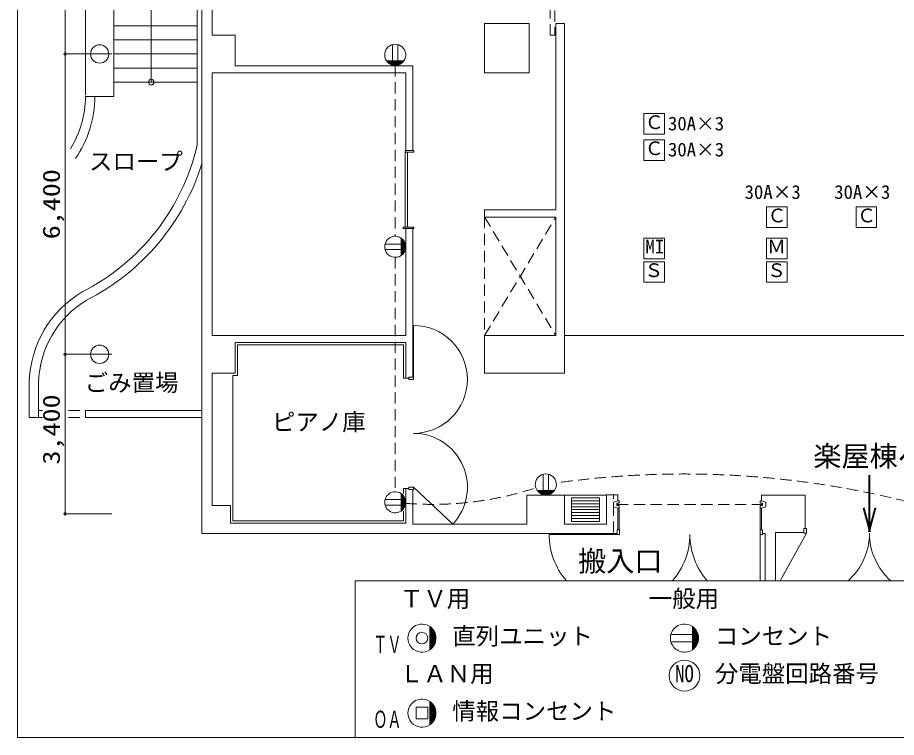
# Model space of a CAD drawing. Units: millimetres, scale not verified. Extents: x -28517 to 27483, y -20527 to 18885.
# Drawn here: x -28517 to -9771, y -20527 to -5169 of the extents above; entities that cross this region are included whole.
import ezdxf
from ezdxf.enums import TextEntityAlignment as Align

# ---------------------------------------------------------------- set-up
doc = ezdxf.new("R2010")
doc.units = ezdxf.units.MM
doc.header["$LTSCALE"] = 200
doc.linetypes.add('CHAIN1', pattern=[8, 5, -1, 1, -1])
doc.linetypes.add('DASHED1', pattern=[1.8, 1.2, -0.6])
for name, color, linetype, lineweight in [('0-0', 7, 'Continuous', 9), ('0-2', 7, 'Continuous', 9), ('0-3', 7, 'Continuous', 9), ('0-4', 4, 'CHAIN1', 9), ('0-9', 7, 'Continuous', 9), ('0-A', 7, 'Continuous', 9), ('0-B', 4, 'Continuous', 9), ('0-D', 7, 'Continuous', 9), ('0-E', 7, 'Continuous', 9), ('8-8', 7, 'Continuous', 9), ('9-2_舞台照明', 3, 'Continuous', 9), ('9-3_舞台音響', 3, 'Continuous', 9), ('A-0', 7, 'Continuous', 9), ('F-F', 7, 'Continuous', 9)]:
    doc.layers.add(name, color=color, linetype=linetype, lineweight=lineweight)
doc.styles.add('HGｺﾞｼｯｸE', font='')
doc.styles.add('ＭＳ ゴシック', font='')
doc.styles.get('HGｺﾞｼｯｸE').set_extended_font_data('HGｺﾞｼｯｸE')
doc.styles.get('ＭＳ ゴシック').set_extended_font_data('MS Gothic')

msp = doc.modelspace()

# ---------------------------------------------------------------- linework, layer by layer
at = {"layer": '0-0'}
for p, q in [((-23826.4, -12152), (-20283.2, -12152)), ((-23826.4, -12802.8), (-23826.4, -12152)), ((-20283.2, -12152), (-20283.2, -12862.8)), ((-23926.6, -12802.8), (-23826.4, -12802.8)), ((-23926.6, -12802.8), (-23926.6, -15906.5)), ((-20233.2, -12862.8), (-20283.2, -12862.8)), ((-20283.2, -15215.6), (-20233.2, -15215.6)), ((-20283.2, -15215.6), (-20283.2, -15325.5)), ((-23926.6, -15906.5), (-23926.6, -15529.2)), ((-20283.2, -15697.8), (-20283.2, -15906.5)), ((-15687.8, -16096.7), (-15687.8, -15636.1)), ((-12674.2, -15636.1), (-12674.2, -16096.7)), ((-23926.6, -15906.5), (-20283.2, -15906.5))]:
    msp.add_line(p, q, dxfattribs=at)
at = {"layer": '0-2', "linetype": 'DASHED1'}
for p, q in [((-17154.9, -988.7), (-17154.9, -5544.5)), ((-17054.4, -3216.5), (-17054.4, -5544.5)), ((-17054.4, -5544.5), (-17154.9, -5544.5)), ((-28067.5, -13553.6), (-27987.6, -13553.6)), ((-27427.5, -13553.6), (-27066.3, -13553.6)), ((-28067.5, -13703.8), (-27987.6, -13703.8)), ((-27427.5, -13703.8), (-27066.3, -13703.8)), ((-15732.8, -15556), (-12629.1, -15556))]:
    msp.add_line(p, q, dxfattribs=at)
at = {"layer": '0-2'}
for p, q in [((-20248.2, -8037.1), (-20248.2, -9639)), ((-20198.1, -8037.1), (-20198.1, -9639)), ((-20073, -12887.9), (-20073, -11736.5)), ((-20173.1, -12837.8), (-20173.1, -12887.9)), ((-20173.1, -12887.9), (-20073, -12887.9)), ((-20173.1, -15190.6), (-20073, -15190.6)), ((-20073, -15190.6), (-20073, -15240.7)), ((-20073, -15190.6), (-19231.6, -15976.5)), ((-15682.8, -15531), (-15732.8, -15531)), ((-15682.8, -15475.9), (-15712.8, -15475.9)), ((-15682.8, -15475.9), (-15682.8, -15531)), ((-12679.2, -15475.9), (-12679.2, -15531)), ((-12679.2, -15475.9), (-12649.2, -15475.9)), ((-12679.2, -15531), (-12629.1, -15531)), ((-15682.8, -15636.1), (-15712.8, -15636.1)), ((-15682.8, -15636.1), (-15682.8, -15581.1)), ((-12679.2, -15636.1), (-12679.2, -15581.1)), ((-12679.2, -15636.1), (-12649.2, -15636.1)), ((-12674.2, -16096.7), (-12674.2, -16196.8)), ((-11688, -16071.7), (-11748.1, -16071.7)), ((-11748.1, -16171.8), (-11748.1, -16071.7)), ((-11688, -16071.7), (-11688, -16171.8)), ((-12674.2, -16196.8), (-12674.2, -17183.5)), ((-11688, -16171.8), (-12252.3, -17183.5)), ((-11688, -16171.8), (-11748.1, -16171.8))]:
    msp.add_line(p, q, dxfattribs=at)
for points in [[(-20068, -8037.1), (-20248.2, -8037.1), (-20248.2, -8007.1), (-20068, -8007.1)], [(-20068, -9639), (-20068, -9669), (-20293.2, -9669), (-20293.2, -9639)], [(-15727.8, -16196.8), (-15677.8, -16196.8), (-15677.8, -16096.7), (-15727.8, -16096.7)], [(-12674.2, -16196.8), (-12624.1, -16196.8), (-12624.1, -16096.7), (-12674.2, -16096.7)]]:
    msp.add_lwpolyline(points, close=True, dxfattribs=at)
for points in [[(-20173.1, -12837.8), (-20073, -12837.8), (-20073, -12887.9)], [(-20173.1, -15190.6), (-20173.1, -15240.7), (-20073, -15240.7)], [(-15732.8, -15531), (-15732.8, -15581.1), (-15682.8, -15581.1)], [(-12629.1, -15531), (-12629.1, -15581.1), (-12679.2, -15581.1)], [(-15677.8, -16096.7), (-15677.8, -16196.8), (-17179.6, -16196.8)]]:
    msp.add_lwpolyline(points, dxfattribs=at)
msp.add_circle((-25664.7, -6545.3), 59.8, dxfattribs=at)
for centre, radius, start, end in [((-20073, -12887.9), 1151.4, 270, 90), ((-20073, -15190.6), 1151.4, 316.95216, 90), ((-15677.8, -16196.8), 1501.8, 180, 221.07001), ((-15677.8, -16196.8), 1501.8, 318.92999, 0), ((-12674.2, -16196.8), 1501.8, 180, 221.07001), ((-11698, -16171.8), 1351.6, 311.53963, 0), ((-8994.8, -16171.8), 1351.6, 180, 228.46037)]:
    msp.add_arc(centre, radius, start, end, dxfattribs=at)
at = {"layer": '0-4'}
for p, q in [((-27504.7, -5944.6), (-26304.7, -5944.6)), ((-27504.7, -12352.2), (-26304.7, -12352.2)), ((-27504.7, -15756.3), (-26304.7, -15756.3))]:
    msp.add_line(p, q, dxfattribs=at)
at = {"layer": '0-9'}
for p, q in [((-24583.4, -16176.8), (-24583.4, 14199.3)), ((-24363.1, -5544.1), (-24363.1, 3566.7)), ((-18556.2, -5293.8), (-17605.1, -5293.8)), ((-18556.2, -6345.1), (-18556.2, -5293.8)), ((-17605.1, -5293.8), (-17605.1, -6345.1)), ((-17034.4, -5293.8), (-16854.2, -5293.8)), ((-17034.4, -9273.6), (-17034.4, -5293.8)), ((-16854.2, -5293.8), (-16854.2, -11951.8)), ((-23876.4, -5544.1), (-24363.1, -5544.1)), ((-23876.4, -6194.9), (-23876.4, -5544.1)), ((-24363.1, -11951.8), (-24363.1, -6345.1)), ((-24363.1, -6345.1), (-23876.4, -6345.1)), ((-23876.4, -6194.9), (-20083, -6194.9)), ((-23876.4, -6345.1), (-20233.2, -6345.1)), ((-20233.2, -6345.1), (-20233.2, -8007.1)), ((-20083, -6194.9), (-20083, -8007.1)), ((-17605.1, -6345.1), (-18556.2, -6345.1)), ((-20083, -8007.1), (-20233.2, -8007.1)), ((-18556.2, -9273.6), (-18556.2, -9423.8)), ((-18556.2, -9273.6), (-17034.4, -9273.6)), ((-18556.2, -9423.8), (-17034.4, -9423.8)), ((-17034.4, -11951.8), (-17034.4, -9423.8)), ((-20233.2, -11951.8), (-20233.2, -9669)), ((-20083, -9669), (-20233.2, -9669)), ((-20083, -9669), (-20083, -12837.8)), ((-23876.4, -11951.8), (-24363.1, -11951.8)), ((-23876.4, -11951.8), (-20233.2, -11951.8)), ((-18556.2, -11951.8), (-17034.4, -11951.8)), ((-16854.2, -12752.7), (-16854.2, -11951.8)), ((-23876.4, -12752.7), (-23876.4, -12101.9)), ((-23876.4, -12101.9), (-20233.2, -12101.9)), ((-20233.2, -12101.9), (-20233.2, -12862.8)), ((-24363.1, -12752.7), (-23876.4, -12752.7)), ((-24363.1, -15579.3), (-24363.1, -12752.7)), ((-20173.1, -12862.8), (-20233.2, -12862.8)), ((-28267.7, -12952.9), (-28267.7, -13703.8)), ((-28067.5, -12952.9), (-28067.5, -13703.8)), ((-27066.3, -13553.6), (-27066.3, -13703.8)), ((-27066.3, -13553.6), (-24583.4, -13553.6)), ((-28267.7, -13703.8), (-28067.5, -13703.8)), ((-27066.3, -13703.8), (-24583.4, -13703.8)), ((-20233.2, -15215.6), (-20233.2, -15956.5)), ((-20083, -15240.7), (-20083, -15976.5)), ((-16854.2, -15355.8), (-17655.1, -15355.8)), ((-17655.1, -15355.8), (-17655.1, -15976.5)), ((-16854.2, -15976.5), (-16854.2, -15355.8)), ((-15953.1, -15354.5), (-15712.8, -15354.5)), ((-15953.1, -15976.5), (-15953.1, -15354.5)), ((-15802.9, -15506), (-15802.9, -15606.1)), ((-23976.7, -15579.3), (-24363.1, -15579.3)), ((-23976.7, -15956.5), (-23976.7, -15579.3)), ((-15802.9, -15606.1), (-15712.8, -15636.1)), ((-15712.8, -16096.7), (-15712.8, -15636.1)), ((-23976.7, -15956.5), (-20233.2, -15956.5)), ((-20083, -15976.5), (-17655.1, -15976.5)), ((-16854.2, -15976.5), (-15953.1, -15976.5)), ((-12649.2, -16096.7), (-12624.1, -16096.7)), ((-12624.1, -16096.7), (-12624.1, -16176.8)), ((-11718.1, -16071.7), (-11748.1, -16071.7)), ((-11748.1, -16156.8), (-11748.1, -16071.7)), ((-11748.1, -16156.7), (-11748.1, -16071.7)), ((-24583.4, -16176.8), (-15727.8, -16176.8)), ((-12569.1, -16176.8), (-12624.1, -16176.8)), ((-12569.1, -17183.5), (-12569.1, -16176.8)), ((-12348.8, -16156.8), (-11748.1, -16156.8)), ((-12348.8, -17183.5), (-12348.8, -16156.8))]:
    msp.add_line(p, q, dxfattribs=at)
at = {"layer": '0-9', "linetype": 'DASHED1'}
for p, q in [((-18556.2, -9423.8), (-17034.4, -11951.8)), ((-18556.2, -11951.8), (-17034.4, -9423.8)), ((-18556.2, -9423.8), (-18556.2, -11951.8)), ((-15802.9, -16156.8), (-15802.9, -15354.5))]:
    msp.add_line(p, q, dxfattribs=at)
at = {"layer": '0-9'}
for points in [[(-16854.2, -12752.7), (-18556.2, -12752.7), (-18556.2, -11951.8)], [(-20173.1, -12862.8), (-20173.1, -12837.8), (-20083, -12837.8)], [(-20083, -15240.7), (-20173.1, -15240.7), (-20173.1, -15215.6), (-20233.2, -15215.6)], [(-15802.9, -15506), (-15712.8, -15475.9), (-15712.8, -15354.5)], [(-12559.1, -15506), (-12649.2, -15475.9), (-12649.2, -15355.8)], [(-11718.1, -16071.7), (-11718.1, -15355.8), (-12649.2, -15355.8)], [(-12559.1, -15506), (-12559.1, -15606.1), (-12649.2, -15636.1), (-12649.2, -16096.7)], [(-15712.8, -16096.7), (-15727.8, -16096.7), (-15727.8, -16176.8)]]:
    msp.add_lwpolyline(points, dxfattribs=at)
for centre in [(-26765.9, -5944.6), (-26765.9, -12352.2)]:
    msp.add_circle(centre, 195.2, dxfattribs=at)
for centre, radius, start, end in [((-29268.9, -6825.6), 4705.6, 296.8969, 347.02392), ((-29268.9, -6825.6), 4905.8, 296.8969, 342.76508), ((-25965.9, -13002.6), 2302.4, 120.66562, 178.76407), ((-25965.9, -13002.6), 2102.1, 120.66562, 178.76407)]:
    msp.add_arc(centre, radius, start, end, dxfattribs=at)
at = {"layer": '0-A'}
for p, q in [((-10356.4, -14932.1), (-10356.4, -16137.5)), ((-10346.4, -14932.1), (-10346.4, -16137.5)), ((-10336.4, -14932.1), (-10336.4, -16137.5)), ((-10480.6, -15636.9), (-10346.4, -16137.5)), ((-10470.9, -15634.3), (-10336.8, -16134.9)), ((-10461.2, -15631.7), (-10327.1, -16132.3)), ((-10231.6, -15631.7), (-10365.8, -16132.3)), ((-10222, -15634.3), (-10356.1, -16134.9)), ((-10212.3, -15636.9), (-10346.4, -16137.5))]:
    msp.add_line(p, q, dxfattribs=at)
at = {"layer": '0-B'}
for p, q in [((-27504.7, -5944.6), (-27504.7, 3967.2)), ((-27504.7, -12352.2), (-27504.7, -5944.6)), ((-27504.7, -15756.3), (-27504.7, -12352.2))]:
    msp.add_line(p, q, dxfattribs=at)
for centre in [(-27504.7, -5944.6), (-27504.7, -12352.2), (-27504.7, -15756.3)]:
    msp.add_circle(centre, 25, dxfattribs=at)
at = {"layer": '0-D'}
for p, q in [((-24683.5, -7882.3), (-24683.5, 3072.9)), ((-25664.7, -6545.3), (-25664.7, 2754.1)), ((-26465.6, -6855.7), (-26465.6, 2493.9)), ((-27066.3, -6825.6), (-27066.3, 2298.8)), ((-26465.6, -5343.9), (-24683.5, -5343.9)), ((-26465.6, -5644.2), (-24683.5, -5644.2)), ((-26465.6, -5944.6), (-24683.5, -5944.6)), ((-26465.6, -6245), (-24683.5, -6245)), ((-26465.6, -6545.3), (-24683.5, -6545.3)), ((-26465.6, -6855.7), (-27066.3, -6855.7)), ((-16854.2, -11951.8), (-6642, -11951.8))]:
    msp.add_line(p, q, dxfattribs=at)
for radius, start, end in [(2202.6, 328.72759, 359.21829), (2402.9, 325.74436, 359.31204)]:
    msp.add_arc((-29268.9, -6825.6), radius, start, end, dxfattribs=at)
at = {"layer": '0-E'}
for p, q in [((-16854.2, -15355.8), (-15953.1, -15355.8)), ((-16704, -15415.9), (-16704, -15916.5)), ((-16103.3, -15415.9), (-16704, -15415.9)), ((-16704, -15478.5), (-16103.3, -15478.5)), ((-16704, -15541), (-16103.3, -15541)), ((-16103.3, -15916.5), (-16103.3, -15415.9)), ((-16704, -15603.6), (-16103.3, -15603.6)), ((-16704, -15666.2), (-16103.3, -15666.2)), ((-16704, -15728.8), (-16103.3, -15728.8)), ((-16704, -15791.3), (-16103.3, -15791.3)), ((-16704, -15853.9), (-16103.3, -15853.9)), ((-16704, -15916.5), (-16103.3, -15916.5))]:
    msp.add_line(p, q, dxfattribs=at)
at = {"layer": '8-8'}
for p, q in [((-20520, -6090), (-20520, -5747.1)), ((-20402.8, -6090), (-20402.8, -5747.1)), ((-20648, -6090), (-20274.8, -6090)), ((-20639.3, -6102.2), (-20283.6, -6102.2)), ((-20629.1, -6114.3), (-20293.7, -6114.3)), ((-20617.4, -6126.5), (-20305.4, -6126.5)), ((-20603.7, -6138.7), (-20319.1, -6138.7)), ((-20587.4, -6150.8), (-20335.5, -6150.8)), ((-20567.2, -6163), (-20355.7, -6163)), ((-20540.2, -6175.1), (-20382.6, -6175.1)), ((-20492, -6187.3), (-20430.9, -6187.3)), ((-20335.7, -10245.2), (-20335.7, -9872)), ((-20323.6, -10236.4), (-20323.6, -9880.7)), ((-20311.4, -10226.3), (-20311.4, -9890.9)), ((-20299.3, -10214.6), (-20299.3, -9902.6)), ((-20287.1, -10200.9), (-20287.1, -9916.3)), ((-20275, -10184.5), (-20275, -9932.6)), ((-20335.7, -10000), (-20678.7, -10000)), ((-20335.7, -10117.2), (-20678.7, -10117.2)), ((-20262.8, -10164.3), (-20262.8, -9952.8)), ((-20250.7, -10137.4), (-20250.7, -9979.8)), ((-20238.5, -10089.1), (-20238.5, -10028)), ((-17308.2, -15255.2), (-17308.2, -14912.3)), ((-17191.1, -15255.2), (-17191.1, -14912.3)), ((-20335.7, -15697), (-20335.7, -15323.7)), ((-20323.6, -15688.2), (-20323.6, -15332.5)), ((-20311.4, -15678.1), (-20311.4, -15342.6)), ((-20299.3, -15666.4), (-20299.3, -15354.4)), ((-20287.1, -15652.7), (-20287.1, -15368.1)), ((-17436.3, -15255.2), (-17063, -15255.2)), ((-17427.5, -15267.4), (-17071.8, -15267.4)), ((-17417.4, -15279.5), (-17081.9, -15279.5)), ((-17405.7, -15291.7), (-17093.7, -15291.7)), ((-17391.9, -15303.8), (-17107.4, -15303.8)), ((-17375.6, -15316), (-17123.7, -15316)), ((-17355.4, -15328.2), (-17143.9, -15328.2)), ((-17328.4, -15340.3), (-17170.9, -15340.3)), ((-17280.2, -15352.5), (-17219.1, -15352.5)), ((-20335.7, -15451.8), (-20678.7, -15451.8)), ((-20275, -15636.3), (-20275, -15384.4)), ((-20262.8, -15616.1), (-20262.8, -15404.6)), ((-20250.7, -15589.1), (-20250.7, -15431.6)), ((-20238.5, -15540.9), (-20238.5, -15479.8)), ((-20335.7, -15568.9), (-20678.7, -15568.9))]:
    msp.add_line(p, q, dxfattribs=at)
at = {"layer": '8-8', "linetype": 'DASHED1'}
for p, q in [((-20461.4, -6189.4), (-20461.4, -9833.6)), ((-20461.4, -10283.6), (-20461.4, -15285.4))]:
    msp.add_line(p, q, dxfattribs=at)
at = {"layer": '8-8'}
for centre, start, end in [((-20461.4, -5964.4), 326.04552, 213.9545), ((-20461.4, -5964.4), 213.9545, 326.04552), ((-20461.4, -5964.4), 213.9545, 326.04552), ((-20461.4, -10058.6), 56.04552, 303.9545), ((-20461.4, -10058.6), 303.9545, 56.04552), ((-20461.4, -10058.6), 303.9545, 56.04552), ((-17249.7, -15129.6), 326.04552, 213.9545), ((-20461.4, -15510.4), 56.04552, 303.9545), ((-20461.4, -15510.4), 303.9545, 56.04552), ((-20461.4, -15510.4), 303.9545, 56.04552), ((-17249.7, -15129.6), 213.9545, 326.04552), ((-17249.7, -15129.6), 213.9545, 326.04552)]:
    msp.add_arc(centre, 225, start, end, dxfattribs=at)
at = {"layer": '8-8', "linetype": 'DASHED1'}
for centre, radius, start, end in [((-14304.3, -34452.9), 19546.5, 73.76687, 98.00696), ((-19669.3, -8456.4), 7098.3, 265.40931, 288.11421)]:
    msp.add_arc(centre, radius, start, end, dxfattribs=at)
at = {"layer": '9-2_舞台照明'}
for points in [[(-14720.9, -7658.7), (-15160.9, -7658.7), (-15160.9, -7218.7), (-14720.9, -7218.7)], [(-14720.9, -8214.7), (-15160.9, -8214.7), (-15160.9, -7774.7), (-14720.9, -7774.7)], [(-12104.2, -9649), (-12544.2, -9649), (-12544.2, -9209), (-12104.2, -9209)], [(-10192.6, -9649), (-10632.6, -9649), (-10632.6, -9209), (-10192.6, -9209)]]:
    msp.add_lwpolyline(points, close=True, dxfattribs=at)
at = {"layer": '9-3_舞台音響'}
for points in [[(-15160.9, -10312.4), (-14720.9, -10312.4), (-14720.9, -9872.4), (-15160.9, -9872.4)], [(-12544.2, -10312.4), (-12104.2, -10312.4), (-12104.2, -9872.4), (-12544.2, -9872.4)], [(-15160.9, -10816.6), (-14720.9, -10816.6), (-14720.9, -10376.6), (-15160.9, -10376.6)], [(-12544.2, -10816.6), (-12104.2, -10816.6), (-12104.2, -10376.6), (-12544.2, -10376.6)]]:
    msp.add_lwpolyline(points, close=True, dxfattribs=at)
at = {"layer": 'A-0'}
for p, q in [((-19724.4, -18656.7), (-19724.4, -18159)), ((-19708.2, -18645), (-19708.2, -18170.7)), ((-14123.4, -18656.7), (-14123.4, -18159)), ((-14107.2, -18645), (-14107.2, -18170.7)), ((-19692, -18631.5), (-19692, -18184.2)), ((-19675.8, -18615.9), (-19675.8, -18199.9)), ((-19659.6, -18597.6), (-19659.6, -18218.1)), ((-19643.4, -18575.8), (-19643.4, -18239.9)), ((-19627.2, -18548.9), (-19627.2, -18266.9)), ((-19611, -18512.9), (-19611, -18302.8)), ((-19594.8, -18448.6), (-19594.8, -18367.1)), ((-14123.4, -18329.8), (-14580.6, -18329.8)), ((-14091, -18631.5), (-14091, -18184.2)), ((-14074.8, -18615.9), (-14074.8, -18199.9)), ((-14058.6, -18597.6), (-14058.6, -18218.1)), ((-14042.4, -18575.8), (-14042.4, -18239.9)), ((-14026.2, -18548.9), (-14026.2, -18266.9)), ((-14010, -18512.9), (-14010, -18302.8)), ((-13993.8, -18448.6), (-13993.8, -18367.1)), ((-14123.4, -18486), (-14580.6, -18486)), ((-19724.4, -20256.7), (-19724.4, -19759)), ((-19708.2, -20245), (-19708.2, -19770.7)), ((-19692, -20231.5), (-19692, -19784.2)), ((-19675.8, -20215.9), (-19675.8, -19799.9)), ((-19659.6, -20197.6), (-19659.6, -19818.1)), ((-19643.4, -20175.8), (-19643.4, -19839.9)), ((-19627.2, -20148.9), (-19627.2, -19866.9)), ((-19611, -20112.9), (-19611, -19902.8)), ((-19594.8, -20048.6), (-19594.8, -19967.1))]:
    msp.add_line(p, q, dxfattribs=at)
msp.add_lwpolyline([(-21312.8, -20526.7), (-21312.8, -17183.5), (16135.1, -17183.5)], dxfattribs=at)
msp.add_lwpolyline([(-20017, -20132.9), (-19767, -20132.9), (-19767, -19882.9), (-20017, -19882.9)], close=True, dxfattribs=at)
for centre, radius in [((-19892, -18407.9), 125), ((-14291, -19207.9), 330)]:
    msp.add_circle(centre, radius, dxfattribs=at)
for centre, start, end in [((-19892, -18407.9), 56.04552, 303.9545), ((-19892, -18407.9), 303.9545, 56.04552), ((-19892, -18407.9), 303.9545, 56.04552), ((-14291, -18407.9), 56.04552, 303.9545), ((-14291, -18407.9), 303.9545, 56.04552), ((-14291, -18407.9), 303.9545, 56.04552), ((-19892, -20007.9), 56.04552, 303.9545), ((-19892, -20007.9), 303.9545, 56.04552), ((-19892, -20007.9), 303.9545, 56.04552)]:
    msp.add_arc(centre, 300, start, end, dxfattribs=at)
at = {"layer": 'F-F'}
msp.add_line((-28517.1, -20526.7), (27482.9, -20526.7), dxfattribs=at)
msp.add_lwpolyline([(27482.9, 18673.3), (-28517.1, 18673.3), (-28517.1, -20526.7)], dxfattribs=at)

# ---------------------------------------------------------------- texts
at = {"layer": '0-3', "style": 'HGｺﾞｼｯｸE'}
for s, p in [('スロープ', (-26993.8, -8530.4)), ('ごみ置場', (-27084.5, -13251)), ('ピアノ庫', (-23092.6, -14089.4))]:
    msp.add_text(s, height=366.6, dxfattribs=at).set_placement(p, align=Align.BOTTOM_LEFT)
at = {"layer": '0-A', "style": 'HGｺﾞｼｯｸE'}
for s, p in [('楽屋棟へ', (-11542.4, -14877)), ('搬入口', (-16561.1, -17114.8))]:
    msp.add_text(s, height=439.9, dxfattribs=at).set_placement(p, align=Align.BOTTOM_LEFT)
at = {"layer": '0-B', "style": 'ＭＳ ゴシック', "width": 1.2}
for s, p in [('6,400', (-27504.7, -9898.4)), ('3,400', (-27504.7, -14704.2))]:
    msp.add_text(s, height=366.6, rotation=90, dxfattribs=at).set_placement(p, align=Align.BOTTOM_LEFT)
at = {"layer": '9-2_舞台照明', "style": 'ＭＳ ゴシック'}
for s, p in [('Ｃ', (-15136.1, -7635.6)), ('30A×3', (-14643.2, -7663.3)), ('Ｃ', (-15136.1, -8191.6)), ('30A×3', (-14643.2, -8219.3)), ('30A×3', (-13009, -9125)), ('30A×3', (-11097.4, -9125)), ('Ｃ', (-12519.3, -9625.9)), ('Ｃ', (-10607.7, -9625.9))]:
    msp.add_text(s, height=293.3, dxfattribs=at).set_placement(p, align=Align.BOTTOM_LEFT)
at = {"layer": '9-3_舞台音響', "style": 'ＭＳ ゴシック'}
for s, p in [('MI', (-15124.3, -10289.3)), ('Ｍ', (-12529, -10289.3)), ('Ｓ', (-15145.8, -10793.4)), ('Ｓ', (-12529, -10793.4))]:
    msp.add_text(s, height=293.3, dxfattribs=at).set_placement(p, align=Align.BOTTOM_LEFT)
at = {"layer": 'A-0', "style": 'ＭＳ ゴシック'}
for s, p in [('ＴＶ用', (-20362.9, -17857.9)), ('一般用', (-15053.3, -17857.9)), ('直列ユニット', (-19244.4, -18657.9)), ('コンセント', (-13643.4, -18657.9)), ('分電盤回路番号', (-13643.4, -19457.9)), ('ＬＡＮ用', (-20362.9, -19457.9)), ('情報コンセント', (-19244.4, -20257.9))]:
    msp.add_text(s, height=366.6, dxfattribs=at).set_placement(p, align=Align.BOTTOM_LEFT)
for s, width, p in [('ＴＶ', 0.6, (-20928.2, -18836.4)), ('NO', 0.8, (-14491, -19457.9)), ('ＯＡ', 0.6, (-20928.2, -20432.7))]:
    msp.add_text(s, height=366.6, dxfattribs=dict(at, width=width)).set_placement(p, align=Align.BOTTOM_LEFT)

doc.saveas('drawing.dxf')
